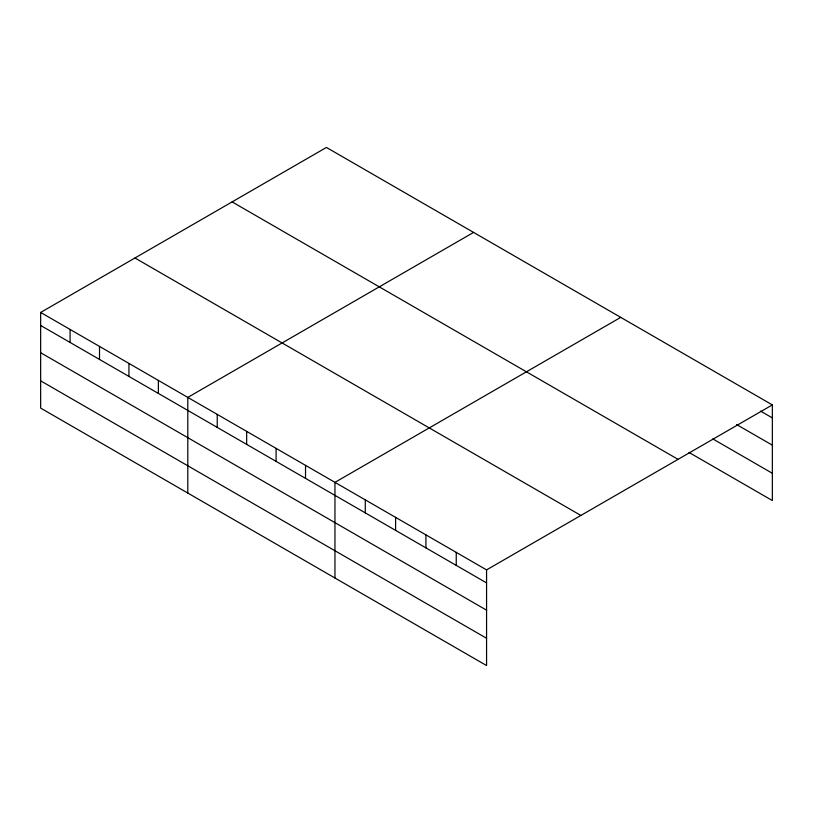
<?xml version="1.0" encoding="UTF-8"?>
<svg xmlns="http://www.w3.org/2000/svg" width="813" height="813" viewBox="0 0 813 813"><rect width="100%" height="100%" fill="white"/><g stroke="black" fill="none" stroke-linecap="round" stroke-linejoin="round"><path stroke-width="1.22" d="M688.967 452.414L772.35 500.554L772.35 404.904L326.43 147.448L40.65 312.446L40.65 408.096L486.57 665.552L486.57 569.893L40.65 312.446M473.583 232.406L187.803 397.405L187.803 493.054M620.736 317.365L334.956 482.363L334.956 578.013M486.57 569.893L772.35 404.904M760.44 411.032L772.35 417.912M736.608 424.549L772.35 445.178M712.788 438.898L772.35 473.278M232.122 201.898L678.042 459.345M134.958 257.995L580.878 515.452M40.65 325.454L486.57 582.901M40.65 352.72L486.57 610.177M40.65 380.83L486.57 638.276M456.245 552.393L456.245 565.391M425.921 534.883L425.921 547.891M395.606 517.373L395.606 530.381M365.281 499.873L365.281 512.871M305.525 465.371L305.525 478.379M276.095 448.38L276.095 461.388M246.664 431.388L246.664 444.396M217.234 414.396L217.234 427.404M158.372 380.413L158.372 393.421M128.942 363.421L128.942 376.429M99.511 346.429L99.511 359.437M70.081 329.438L70.081 342.446"/></g></svg>
